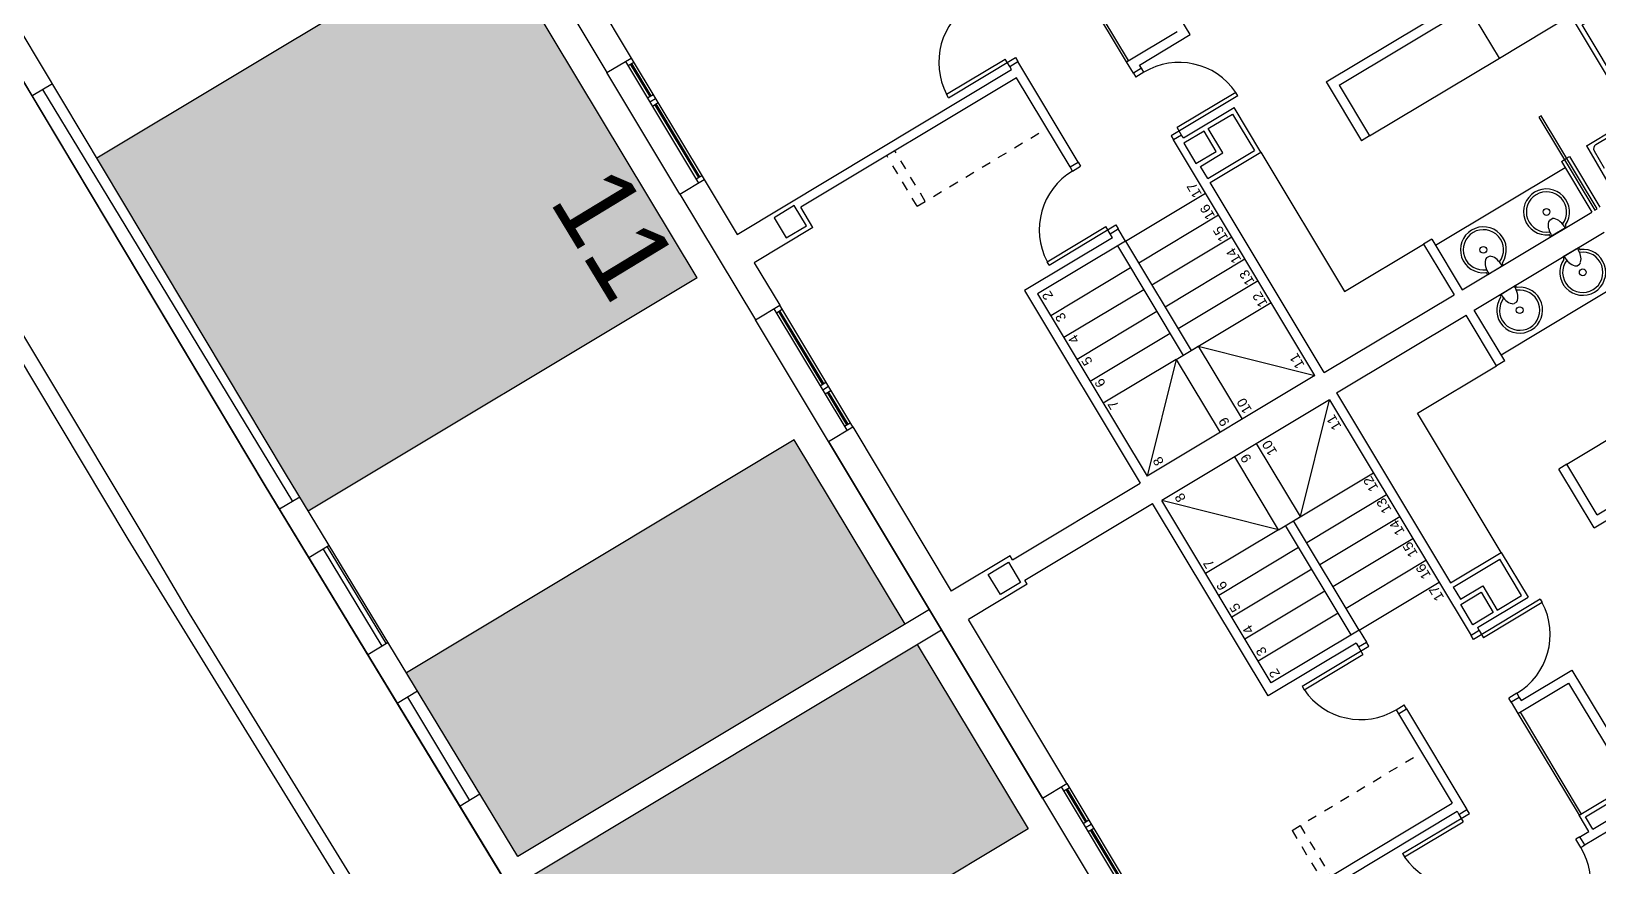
# Model space of a CAD drawing. Header units: millimetres. Extents: x 441061 to 442903, y 4515148 to 4515613.
# Drawn here: x 441787.22 to 441803.79, y 4515529.82 to 4515538.65 of the extents above; entities that cross this region are included whole.
import ezdxf
from ezdxf.enums import TextEntityAlignment as Align

# ---------------------------------------------------------------- set-up
doc = ezdxf.new("R2010")
doc.units = ezdxf.units.MM
doc.linetypes.add('RAYITAS', pattern=[0.375, 0.25, -0.125])
doc.layers.add('01_cesped', color=7, linetype='Continuous', true_color=0x659a66)
for name, color, linetype in [('01_mono PRIMERA', 2, 'Continuous'), ('01_piscinas', 254, 'Continuous'), ('01_proyección', 4, 'RAYITAS')]:
    doc.layers.add(name, color=color, linetype=linetype)
doc.styles.add('Estilo1', font='swissel.ttf')
doc.styles.add('NIEVES2', font='sanss___.ttf')

# ---------------------------------------------------------------- blocks, each defined once
blk = doc.blocks.new('A$C065C7C63')
at = {"layer": '01_mono PRIMERA', "color": 254}
for p, q in [((7.657, 13.1, 0), (6.157, 13.1, 0)), ((7.657, 13.1, 0), (7.657, 12.8, 0)), ((7.657, 13.1, 0), (12.057, 13.1, 0)), ((12.057, 13.1, 0), (7.657, 13.1, 0)), ((12.057, 13.1, 0), (12.057, 12.8, 0)), ((12.057, 13.1, 0), (13.557, 13.1, 0)), ((15.107, 13.1, 0), (13.557, 13.1, 0)), ((13.557, 13.1, 0), (13.557, 12.8, 0)), ((15.107, 13.1, 0), (15.107, 12.8, 0)), ((15.107, 13.1, 0), (16.607, 13.1, 0)), ((16.607, 13.1, 0), (16.607, 12.8, 0)), ((18.307, 13.1, 0), (16.607, 13.1, 0)), ((5.282, 12.8, 0), (5.282, 9.415, 0)), ((7.657, 12.87, 0), (6.157, 12.87, 0)), ((7.657, 12.8, 0), (6.157, 12.8, 0)), ((7.107, 12.842, 0), (6.207, 12.842, 0)), ((7.107, 12.828, 0), (6.207, 12.828, 0)), ((7.107, 12.87, 0), (7.107, 12.8, 0)), ((7.157, 12.87, 0), (7.157, 12.8, 0)), ((7.207, 12.87, 0), (7.207, 12.8, 0)), ((7.607, 12.842, 0), (7.207, 12.842, 0)), ((7.607, 12.828, 0), (7.207, 12.828, 0)), ((7.607, 12.87, 0), (7.607, 12.8, 0)), ((7.657, 12.8, 0), (9.682, 12.8, 0)), ((9.682, 12.075, 0), (9.682, 12.8, 0)), ((10.032, 12.075, 0), (10.032, 12.8, 0)), ((12.057, 12.8, 0), (10.032, 12.8, 0)), ((12.057, 12.87, 0), (13.557, 12.87, 0)), ((12.057, 12.8, 0), (13.557, 12.8, 0)), ((12.107, 12.87, 0), (12.107, 12.8, 0)), ((12.107, 12.842, 0), (12.507, 12.842, 0)), ((12.107, 12.828, 0), (12.507, 12.828, 0)), ((12.507, 12.87, 0), (12.507, 12.8, 0)), ((12.557, 12.87, 0), (12.557, 12.8, 0)), ((12.607, 12.87, 0), (12.607, 12.8, 0)), ((12.607, 12.842, 0), (13.507, 12.842, 0)), ((12.607, 12.828, 0), (13.507, 12.828, 0)), ((13.507, 12.87, 0), (13.507, 12.8, 0)), ((14.082, 12.8, 0), (13.557, 12.8, 0)), ((14.082, 12.075, 0), (14.082, 12.8, 0)), ((14.432, 12.8, 0), (14.432, 9.415, 0)), ((15.107, 12.8, 0), (14.432, 12.8, 0)), ((16.607, 12.87, 0), (15.107, 12.87, 0)), ((16.607, 12.8, 0), (15.107, 12.8, 0)), ((15.157, 12.87, 0), (15.157, 12.8, 0)), ((16.057, 12.842, 0), (15.157, 12.842, 0)), ((16.057, 12.828, 0), (15.157, 12.828, 0)), ((16.057, 12.87, 0), (16.057, 12.8, 0)), ((16.107, 12.87, 0), (16.107, 12.8, 0)), ((16.157, 12.87, 0), (16.157, 12.8, 0)), ((16.557, 12.842, 0), (16.157, 12.842, 0)), ((16.557, 12.828, 0), (16.157, 12.828, 0)), ((16.557, 12.87, 0), (16.557, 12.8, 0)), ((18.007, 12.8, 0), (16.607, 12.8, 0)), ((5.382, 12.075, 0), (5.382, 9.415, 0)), ((9.682, 12.075, 0), (9.732, 12.075, 0)), ((9.732, 12.075, 0), (9.732, 10.5, 0)), ((9.982, 12.075, 0), (9.982, 10.5, 0)), ((9.982, 12.075, 0), (10.032, 12.075, 0)), ((14.332, 9.415, 0), (14.332, 12.075, 0)), ((7.357, 10.5, 0), (9.732, 10.5, 0)), ((7.357, 9.415, 0), (7.357, 10.5, 0)), ((12.357, 10.5, 0), (9.982, 10.5, 0)), ((12.357, 9.415, 0), (12.357, 10.5, 0)), ((7.457, 10.4, 0), (9.707, 10.4, 0)), ((7.457, 9.315, 0), (7.457, 10.4, 0)), ((7.727, 9.415, 0), (7.727, 10.4, 0)), ((7.997, 9.415, 0), (7.997, 10.4, 0)), ((8.267, 9.415, 0), (8.267, 10.4, 0)), ((8.537, 9.415, 0), (8.537, 10.4, 0)), ((8.807, 9.5, 0), (8.807, 10.4, 0)), ((8.807, 9.5, 0), (9.707, 10.4, 0)), ((9.707, 8.33, 0), (9.707, 10.4, 0)), ((12.257, 10.4, 0), (10.007, 10.4, 0)), ((10.907, 9.5, 0), (10.007, 10.4, 0)), ((10.007, 8.33, 0), (10.007, 10.4, 0)), ((10.907, 9.5, 0), (10.907, 10.4, 0)), ((11.177, 9.415, 0), (11.177, 10.4, 0)), ((11.447, 9.415, 0), (11.447, 10.4, 0)), ((11.717, 9.415, 0), (11.717, 10.4, 0)), ((11.987, 9.415, 0), (11.987, 10.4, 0)), ((12.257, 9.315, 0), (12.257, 10.4, 0)), ((5.194, 10.139, 0), (5.153, 10.139, 0)), ((5.153, 10.139, 0), (5.153, 9.415, 0)), ((5.194, 10.139, 0), (5.194, 9.315, 0)), ((7.259, 10.139, 0), (7.217, 10.139, 0)), ((7.217, 10.139, 0), (7.217, 9.415, 0)), ((7.259, 10.139, 0), (7.259, 9.315, 0)), ((12.456, 10.139, 0), (12.497, 10.139, 0)), ((12.456, 10.139, 0), (12.456, 9.315, 0)), ((12.497, 10.139, 0), (12.497, 9.415, 0)), ((14.52, 10.139, 0), (14.562, 10.139, 0)), ((14.52, 10.139, 0), (14.52, 9.315, 0)), ((14.562, 10.139, 0), (14.562, 9.415, 0)), ((8.807, 9.5, 0), (8.807, 8.33, 0)), ((8.807, 9.5, 0), (9.707, 9.5, 0)), ((10.907, 9.5, 0), (10.007, 9.5, 0)), ((10.907, 9.5, 0), (10.907, 8.33, 0)), ((5.244, 9.415, 0), (5.153, 9.415, 0)), ((5.194, 9.315, 0), (5.244, 9.315, 0)), ((5.282, 9.415, 0), (5.244, 9.415, 0)), ((5.244, 9.415, 0), (5.244, 9.315, 0)), ((6.484, 9.315, 0), (5.244, 9.315, 0)), ((6.484, 9.415, 0), (5.382, 9.415, 0)), ((6.484, 9.415, 0), (6.484, 9.315, 0)), ((6.534, 9.415, 0), (6.484, 9.415, 0)), ((6.484, 9.315, 0), (6.534, 9.315, 0)), ((6.534, 9.415, 0), (6.534, 9.315, 0)), ((7.309, 9.415, 0), (7.217, 9.415, 0)), ((7.259, 9.315, 0), (7.309, 9.315, 0)), ((7.357, 9.415, 0), (7.309, 9.415, 0)), ((7.309, 9.415, 0), (7.309, 9.315, 0)), ((7.457, 9.315, 0), (7.309, 9.315, 0)), ((7.457, 9.415, 0), (8.807, 9.415, 0)), ((7.457, 9.315, 0), (7.457, 8.33, 0)), ((7.457, 9.315, 0), (8.807, 9.315, 0)), ((7.727, 9.315, 0), (7.727, 8.33, 0)), ((7.997, 9.315, 0), (7.997, 8.33, 0)), ((8.267, 9.315, 0), (8.267, 8.33, 0)), ((8.537, 9.315, 0), (8.537, 8.33, 0)), ((8.807, 9.315, 0), (8.807, 9.23, 0)), ((12.257, 9.415, 0), (10.907, 9.415, 0)), ((10.907, 9.315, 0), (10.907, 9.23, 0)), ((12.257, 9.315, 0), (10.907, 9.315, 0)), ((11.177, 9.315, 0), (11.177, 8.33, 0)), ((11.447, 9.315, 0), (11.447, 8.33, 0)), ((11.717, 9.315, 0), (11.717, 8.33, 0)), ((11.987, 9.315, 0), (11.987, 8.33, 0)), ((12.257, 9.315, 0), (12.257, 8.33, 0)), ((12.257, 9.315, 0), (12.406, 9.315, 0)), ((12.357, 9.415, 0), (12.406, 9.415, 0)), ((12.406, 9.415, 0), (12.406, 9.315, 0)), ((12.406, 9.415, 0), (12.497, 9.415, 0)), ((12.456, 9.315, 0), (12.406, 9.315, 0)), ((13.181, 9.415, 0), (13.231, 9.415, 0)), ((13.181, 9.415, 0), (13.181, 9.315, 0)), ((13.231, 9.315, 0), (13.181, 9.315, 0)), ((13.231, 9.415, 0), (14.332, 9.415, 0)), ((13.231, 9.415, 0), (13.231, 9.315, 0)), ((13.231, 9.315, 0), (14.47, 9.315, 0)), ((14.432, 9.415, 0), (14.47, 9.415, 0)), ((14.47, 9.415, 0), (14.47, 9.315, 0)), ((14.47, 9.415, 0), (14.562, 9.415, 0)), ((14.52, 9.315, 0), (14.47, 9.315, 0)), ((8.807, 9.23, 0), (9.707, 9.23, 0)), ((8.807, 9.23, 0), (9.707, 8.33, 0)), ((10.907, 9.23, 0), (10.007, 9.23, 0)), ((10.907, 9.23, 0), (10.007, 8.33, 0)), ((4.282, 8.49, 0), (4.282, 8.44, 0)), ((4.282, 8.49, 0), (4.382, 8.49, 0)), ((4.282, 8.455, 0), (4.282, 7.705, 0)), ((4.382, 8.44, 0), (4.382, 8.49, 0)), ((4.382, 8.455, 0), (4.382, 8.33, 0)), ((4.282, 8.44, 0), (4.382, 8.44, 0)), ((4.382, 8.33, 0), (4.582, 8.33, 0)), ((5.837, 8.33, 0), (4.582, 8.33, 0)), ((4.582, 8.33, 0), (4.582, 7.705, 0)), ((5.837, 8.305, 0), (4.582, 8.305, 0)), ((5.976, 8.33, 0), (5.837, 8.33, 0)), ((5.837, 8.33, 0), (5.837, 7.705, 0)), ((5.976, 8.23, 0), (5.976, 8.33, 0)), ((5.976, 8.33, 0), (6.026, 8.33, 0)), ((6.026, 8.23, 0), (6.026, 8.33, 0)), ((6.751, 7.506, 0), (6.751, 8.33, 0)), ((6.751, 8.33, 0), (6.801, 8.33, 0)), ((9.707, 8.33, 0), (6.801, 8.33, 0)), ((6.801, 8.23, 0), (6.801, 8.33, 0)), ((10.007, 8.33, 0), (12.913, 8.33, 0)), ((12.913, 8.23, 0), (12.913, 8.33, 0)), ((12.963, 8.33, 0), (12.913, 8.33, 0)), ((12.963, 7.506, 0), (12.963, 8.33, 0)), ((13.738, 8.33, 0), (13.688, 8.33, 0)), ((13.688, 8.23, 0), (13.688, 8.33, 0)), ((13.738, 8.33, 0), (13.877, 8.33, 0)), ((13.738, 8.23, 0), (13.738, 8.33, 0)), ((13.877, 8.33, 0), (13.877, 7.705, 0)), ((13.877, 8.33, 0), (15.132, 8.33, 0)), ((13.877, 8.305, 0), (15.132, 8.305, 0)), ((4.382, 8.28, 0), (4.382, 7.705, 0)), ((4.382, 8.28, 0), (4.532, 8.28, 0)), ((4.532, 8.28, 0), (4.532, 7.705, 0)), ((5.976, 8.23, 0), (5.937, 8.23, 0)), ((5.937, 8.23, 0), (5.937, 7.605, 0)), ((6.026, 8.23, 0), (5.976, 8.23, 0)), ((6.801, 8.23, 0), (6.71, 8.23, 0)), ((6.71, 7.506, 0), (6.71, 8.23, 0)), ((6.837, 8.23, 0), (6.801, 8.23, 0)), ((6.837, 8.23, 0), (6.837, 7.605, 0)), ((7.337, 8.23, 0), (7.187, 8.23, 0)), ((7.187, 8.23, 0), (7.187, 7.955, 0)), ((7.337, 8.23, 0), (7.337, 7.655, 0)), ((9.732, 8.23, 0), (7.387, 8.23, 0)), ((7.387, 8.23, 0), (7.387, 7.605, 0)), ((9.732, 8.23, 0), (9.732, 6.63, 0)), ((9.982, 8.23, 0), (9.982, 6.63, 0)), ((9.982, 8.23, 0), (12.327, 8.23, 0)), ((12.327, 8.23, 0), (12.327, 7.605, 0)), ((12.377, 8.23, 0), (12.527, 8.23, 0)), ((12.377, 8.23, 0), (12.377, 7.655, 0)), ((12.527, 8.23, 0), (12.527, 7.955, 0)), ((12.877, 8.23, 0), (12.913, 8.23, 0)), ((12.877, 8.23, 0), (12.877, 7.605, 0)), ((12.913, 8.23, 0), (13.005, 8.23, 0)), ((13.005, 7.506, 0), (13.005, 8.23, 0)), ((13.688, 8.23, 0), (13.738, 8.23, 0)), ((13.738, 8.23, 0), (13.777, 8.23, 0)), ((13.777, 8.23, 0), (13.777, 7.605, 0)), ((7.187, 7.955, 0), (6.887, 7.955, 0)), ((6.887, 7.955, 0), (6.887, 7.655, 0)), ((12.527, 7.955, 0), (12.827, 7.955, 0)), ((12.827, 7.955, 0), (12.827, 7.655, 0)), ((5.837, 7.705, 0), (4.582, 7.705, 0)), ((6.887, 7.655, 0), (7.337, 7.655, 0)), ((12.827, 7.655, 0), (12.377, 7.655, 0)), ((5.937, 7.605, 0), (2.307, 7.605, 0)), ((6.751, 7.506, 0), (6.71, 7.506, 0)), ((7.387, 7.605, 0), (6.837, 7.605, 0)), ((7.387, 7.605, 0), (9.107, 7.605, 0)), ((9.107, 7.605, 0), (9.107, 6.63, 0)), ((10.607, 7.605, 0), (10.607, 6.63, 0)), ((12.327, 7.605, 0), (10.607, 7.605, 0)), ((12.327, 7.605, 0), (12.877, 7.605, 0)), ((12.963, 7.506, 0), (13.005, 7.506, 0)), ((13.777, 7.605, 0), (17.407, 7.605, 0)), ((7.107, 6.63, 0), (7.832, 6.63, 0)), ((7.832, 6.53, 0), (7.832, 6.63, 0)), ((9.107, 6.63, 0), (9.732, 6.63, 0)), ((9.107, 6.53, 0), (9.107, 6.63, 0)), ((10.607, 6.63, 0), (9.982, 6.63, 0)), ((10.607, 6.53, 0), (10.607, 6.63, 0)), ((12.607, 6.63, 0), (11.882, 6.63, 0)), ((11.882, 6.53, 0), (11.882, 6.63, 0)), ((7.207, 6.53, 0), (7.207, 4.93, 0)), ((7.207, 6.53, 0), (7.832, 6.53, 0)), ((7.832, 6.53, 0), (7.832, 4.93, 0)), ((9.107, 6.53, 0), (9.732, 6.53, 0)), ((9.182, 6.53, 0), (9.182, 4.93, 0)), ((9.732, 6.53, 0), (9.732, 4.93, 0)), ((9.982, 6.53, 0), (9.982, 4.93, 0)), ((9.982, 6.53, 0), (9.982, 4.93, 0)), ((10.607, 6.53, 0), (9.982, 6.53, 0)), ((10.532, 6.53, 0), (10.532, 4.93, 0)), ((11.882, 6.53, 0), (11.882, 4.93, 0)), ((12.507, 6.53, 0), (11.882, 6.53, 0)), ((12.507, 6.53, 0), (12.507, 4.93, 0)), ((9.575, 6.104, 0), (9.575, 6.134, 0)), ((9.73, 6.215, 0), (9.715, 6.215, 0)), ((9.732, 6.213, 0), (9.732, 6.025, 0)), ((9.982, 6.213, 0), (9.982, 6.025, 0)), ((9.985, 6.215, 0), (9.999, 6.215, 0)), ((10.139, 6.104, 0), (10.139, 6.134, 0)), ((9.73, 6.022, 0), (9.715, 6.023, 0)), ((9.985, 6.022, 0), (9.999, 6.023, 0)), ((9.575, 5.356, 0), (9.575, 5.326, 0)), ((9.73, 5.438, 0), (9.715, 5.437, 0)), ((9.732, 5.247, 0), (9.732, 5.435, 0)), ((9.982, 5.247, 0), (9.982, 5.435, 0)), ((9.985, 5.438, 0), (9.999, 5.437, 0)), ((10.139, 5.356, 0), (10.139, 5.326, 0)), ((9.73, 5.245, 0), (9.715, 5.245, 0)), ((9.985, 5.245, 0), (9.999, 5.245, 0)), ((10.607, 4.93, 0), (9.982, 4.93, 0)), ((10.607, 4.83, 0), (9.982, 4.83, 0)), ((10.607, 4.93, 0), (10.607, 4.894, 0)), ((10.607, 4.894, 0), (10.607, 4.866, 0)), ((10.607, 4.866, 0), (10.607, 4.83, 0)), ((11.882, 4.93, 0), (12.507, 4.93, 0)), ((11.882, 4.93, 0), (11.882, 4.05, 0)), ((10.523, 4.576, 0), (10.313, 4.58, 0)), ((10.572, 4.526, 0), (10.572, 4.354, 0))]:
    blk.add_line(p, q, dxfattribs=at)
for points in [[(9.732, 12.375), (9.982, 12.375), (9.982, 12.125), (9.732, 12.125), (9.732, 12.375)], [(7.137, 8.005), (6.887, 8.005), (6.887, 8.255), (7.137, 8.255), (7.137, 8.005)], [(12.577, 8.005), (12.827, 8.005), (12.827, 8.255), (12.577, 8.255), (12.577, 8.005)]]:
    blk.add_lwpolyline(points, close=True, dxfattribs=at)
for points in [[(14.132, 12.125), (14.382, 12.125), (14.382, 12.375), (14.132, 12.375), (14.132, 12.125), (14.132, 12.125)], [(14.082, 12.075), (14.332, 12.075)], [(7.107, 6.63), (7.107, 5.055), (6.837, 5.055), (6.837, 4.93)], [(12.607, 6.63), (12.607, 5.055), (12.877, 5.055), (12.877, 4.93)]]:
    blk.add_lwpolyline(points, dxfattribs=at)
at = {"layer": '01_mono PRIMERA', "color": 254, "elevation": 0}
for points in [[(11.132, 4.894), (9.982, 4.894), (9.982, 4.866), (11.132, 4.866)], [(9.982, 4.05), (11.782, 4.05), (11.782, 3.3), (9.982, 3.3)], [(10.032, 4), (11.732, 4), (11.732, 3.35), (10.032, 3.35)]]:
    blk.add_lwpolyline(points, close=True, dxfattribs=at)
at = {"layer": '01_mono PRIMERA', "color": 254, "elevation": 0, "flags": 128}
blk.add_lwpolyline([(9.982, 4.621, -0.414214), (9.986, 4.625), (9.987, 4.625), (10.608, 4.615, -0.436396), (10.612, 4.611), (10.612, 4.269, -0.436396), (10.608, 4.265), (9.987, 4.255), (9.986, 4.255, -0.414214), (9.982, 4.259)], format="xyb", close=True, dxfattribs=at)
at = {"layer": '01_mono PRIMERA', "color": 254}
for centre in [(9.485, 6.119, 0), (10.23, 6.119, 0), (9.485, 5.341, 0), (10.23, 5.341, 0)]:
    blk.add_circle(centre, 0.036, dxfattribs=at)
for centre, radius, start, end in [((5.194, 9.415, 0), 0.725, 93.2758, 180), ((7.259, 9.415, 0), 0.725, 93.2758, 180), ((12.456, 9.415, 0), 0.725, 0, 86.7242), ((14.52, 9.415, 0), 0.725, 0, 86.7242), ((4.282, 9.215, 0), 0.725, 183.2758, 270), ((6.751, 8.23, 0), 0.725, 180, 266.7242), ((12.963, 8.23, 0), 0.725, 273.2758, 360), ((9.485, 6.119, 0), 0.243, 24.8749, 335.1251), ((9.485, 6.119, 0), 0.213, 22.0656, 338.0564), ((10.23, 6.119, 0), 0.243, 204.8749, 155.1251), ((10.23, 6.119, 0), 0.213, 201.9436, 157.9344), ((9.623, 6.119, 0), 0.0498, 135.6956, 162.5904), ((9.69, 6.054, 0), 0.143, 106.8165, 135.6956), ((9.729, 5.923, 0), 0.279, 89.383, 106.8165), ((9.716, 6.228, 0), 0.0128, 210.5291, 266.214), ((9.73, 6.213, 0), 0.0027, 360, 83.3159), ((9.985, 6.213, 0), 0.0027, 96.6841, 180), ((9.985, 5.923, 0), 0.279, 73.1835, 90.617), ((9.998, 6.228, 0), 0.0128, 273.786, 329.4709), ((10.025, 6.054, 0), 0.143, 44.3044, 73.1835), ((10.092, 6.119, 0), 0.0498, 17.4096, 44.3044), ((9.623, 6.119, 0), 0.0498, 197.9532, 224.3044), ((9.69, 6.184, 0), 0.143, 224.3044, 253.1835), ((9.729, 6.315, 0), 0.279, 253.1835, 270.617), ((9.716, 6.01, 0), 0.0128, 93.786, 149.4709), ((9.73, 6.025, 0), 0.0027, 276.6841, 360), ((9.985, 6.315, 0), 0.279, 269.383, 286.8165), ((9.985, 6.025, 0), 0.0027, 180, 263.3159), ((9.998, 6.01, 0), 0.0128, 30.5291, 86.214), ((10.025, 6.184, 0), 0.143, 286.8165, 315.6956), ((10.092, 6.119, 0), 0.0498, 315.6956, 342.0468), ((9.485, 5.341, 0), 0.243, 24.8749, 335.1251), ((9.485, 5.341, 0), 0.213, 21.9436, 337.9344), ((10.23, 5.341, 0), 0.243, 204.8749, 155.1251), ((10.23, 5.341, 0), 0.213, 202.0656, 158.0564), ((9.623, 5.341, 0), 0.0498, 135.6956, 162.0468), ((9.623, 5.341, 0), 0.0498, 197.4096, 224.3044), ((9.69, 5.276, 0), 0.143, 106.8165, 135.6956), ((9.69, 5.406, 0), 0.143, 224.3044, 253.1835), ((9.729, 5.145, 0), 0.279, 89.383, 106.8165), ((9.716, 5.45, 0), 0.0128, 210.5291, 266.214), ((9.73, 5.435, 0), 0.0027, 0, 83.3159), ((9.985, 5.435, 0), 0.0027, 96.6841, 180), ((9.985, 5.145, 0), 0.279, 73.1835, 90.617), ((9.998, 5.45, 0), 0.0128, 273.786, 329.4709), ((10.025, 5.276, 0), 0.143, 44.3044, 73.1835), ((10.025, 5.406, 0), 0.143, 286.8165, 315.6956), ((10.092, 5.341, 0), 0.0498, 17.9532, 44.3044), ((10.092, 5.341, 0), 0.0498, 315.6956, 342.5904), ((9.729, 5.537, 0), 0.279, 253.1835, 270.617), ((9.716, 5.232, 0), 0.0128, 93.786, 149.4709), ((9.73, 5.247, 0), 0.0027, 276.6841, 0), ((9.985, 5.537, 0), 0.279, 269.383, 286.8165), ((9.985, 5.247, 0), 0.0027, 180, 263.3159), ((9.998, 5.232, 0), 0.0128, 30.5291, 86.214), ((10.522, 4.526, 0), 0.05, 0, 89.076)]:
    blk.add_arc(centre, radius, start, end, dxfattribs=at)
at = {"layer": '01_proyección', "color": 120, "ltscale": 0.25}
for p, q in [((6.007, 11.015, 0), (5.382, 11.015, 0)), ((6.007, 11.015, 0), (6.007, 9.415, 0)), ((13.707, 11.015, 0), (14.332, 11.015, 0)), ((13.707, 11.015, 0), (13.707, 9.43, 0)), ((6.007, 10.915, 0), (5.382, 10.915, 0)), ((13.707, 10.915, 0), (14.332, 10.915, 0))]:
    blk.add_line(p, q, dxfattribs=at)
at = {"layer": '01_mono PRIMERA', "color": 254, "style": 'NIEVES2'}
for s, height, p in [('2', 0.103, (7.526, 10.268, 0)), ('3', 0.103, (7.796, 10.268, 0)), ('4', 0.103, (8.066, 10.268, 0)), ('5', 0.103, (8.336, 10.268, 0)), ('6', 0.103, (8.606, 10.268, 0)), ('7', 0.103, (8.876, 10.268, 0)), ('7', 0.103, (10.838, 10.268, 0)), ('6', 0.103, (11.108, 10.268, 0)), ('5', 0.103, (11.378, 10.268, 0)), ('4', 0.103, (11.648, 10.268, 0)), ('3', 0.103, (11.918, 10.268, 0)), ('2', 0.103, (12.188, 10.268, 0)), ('8', 0.103, (9.632, 10.166, 0)), ('8', 0.103, (10.082, 10.166, 0)), ('9', 0.103, (9.632, 9.356, 0)), ('9', 0.103, (10.082, 9.356, 0)), ('10', 0.1026, (9.597, 9.086, 0)), ('10', 0.1026, (10.117, 9.086, 0)), ('17', 0.1026, (7.37, 8.365, 0)), ('16', 0.1026, (7.64, 8.365, 0)), ('15', 0.1026, (7.91, 8.365, 0)), ('14', 0.1026, (8.18, 8.365, 0)), ('13', 0.1026, (8.45, 8.365, 0)), ('12', 0.1026, (8.72, 8.365, 0)), ('11', 0.1026, (9.478, 8.365, 0)), ('11', 0.1026, (10.236, 8.365, 0)), ('12', 0.1026, (10.995, 8.365, 0)), ('13', 0.1026, (11.265, 8.365, 0)), ('14', 0.1026, (11.535, 8.365, 0)), ('15', 0.1026, (11.805, 8.365, 0)), ('16', 0.1026, (12.075, 8.365, 0)), ('17', 0.1026, (12.345, 8.365, 0))]:
    blk.add_text(s, height=height, dxfattribs=at).set_placement(p, align=Align.CENTER)

msp = doc.modelspace()

# ---------------------------------------------------------------- hatches: boundary and pattern name
at = {"layer": '01_cesped', "true_color": 0xc1d7c2}
h = msp.add_hatch(color=9, dxfattribs=at)
h.dxf.hatch_style = 1
h.paths.add_polyline_path([(441787.91, 4515537.313), (441792.016, 4515539.778), (441794.256, 4515536.049), (441790.145, 4515533.581)])
h = msp.add_hatch(color=9, dxfattribs=at)
h.dxf.hatch_style = 1
h.paths.add_polyline_path([(441791.183, 4515531.871), (441795.285, 4515534.334), (441796.456, 4515532.384), (441792.363, 4515529.926)])
h = msp.add_hatch(color=9, dxfattribs=at)
h.dxf.hatch_style = 1
h.paths.add_polyline_path([(441792.493, 4515529.713), (441796.585, 4515532.169), (441797.756, 4515530.219), (441793.665, 4515527.767)])

# ---------------------------------------------------------------- linework, layer by layer
at = {"layer": '01_piscinas'}
for p, q in [((441789.691, 4515533.848), (441784.968, 4515541.748)), ((441789.905, 4515533.977), (441785.246, 4515541.769)), ((441792.016, 4515539.778), (441787.91, 4515537.313)), ((441794.256, 4515536.049), (441792.016, 4515539.778)), ((441787.44, 4515538.1), (441787.233, 4515537.975)), ((441787.337, 4515538.038), (441789.98, 4515533.683, 0)), ((441794.256, 4515536.049), (441790.145, 4515533.581)), ((441795.285, 4515534.334), (441791.183, 4515531.871)), ((441796.456, 4515532.384), (441795.285, 4515534.334)), ((441792.363, 4515529.926), (441789.905, 4515533.977)), ((441792.214, 4515529.691), (441789.691, 4515533.848)), ((441790.056, 4515533.729, 0), (441789.842, 4515533.599)), ((441790.367, 4515533.216, 0), (441790.153, 4515533.086)), ((441790.303, 4515533.177, 0), (441790.925, 4515532.151, 0)), ((441790.346, 4515533.203, 0), (441790.968, 4515532.177, 0)), ((441796.713, 4515532.538), (441792.363, 4515529.926)), ((441792.493, 4515529.713), (441796.842, 4515532.324)), ((441790.99, 4515532.19, 0), (441790.776, 4515532.06)), ((441796.585, 4515532.169), (441797.756, 4515530.219)), ((441791.301, 4515531.677, 0), (441791.087, 4515531.547)), ((441791.194, 4515531.612, 0), (441791.849, 4515530.521)), ((441791.751, 4515530.463), (441791.961, 4515530.589)), ((441797.756, 4515530.219), (441793.667, 4515527.764))]:
    msp.add_line(p, q, dxfattribs=at)
for points in [[(441779.889, 4515550.219), (441784.675, 4515542.238), (441789.691, 4515533.848), (441792.758, 4515528.795), (441794.797, 4515525.393), (441795.552, 4515524.135, 0.146839), (441798.672, 4515520.827, 0.183488), (441803.546, 4515520.19, 0.071368), (441805.847, 4515521.097), (441806.149, 4515521.261), (441810.432, 4515523.676), (441817.443, 4515527.56), (441824.861, 4515531.641), (441833.287, 4515536.306), (441838.642, 4515539.274), (441849.165, 4515545.081)], [(441779.011, 4515548.99), (441783.637, 4515541.267), (441788.376, 4515533.366), (441788.887, 4515532.498), (441791.476, 4515528.283), (441793.082, 4515525.594), (441793.592, 4515524.719), (441794.744, 4515522.787, 0.142823), (441798.439, 4515519.393, 0.145776), (441802.341, 4515518.674, 0.118442), (441806.19, 4515519.754), (441811.496, 4515522.684), (441813.342, 4515523.685), (441814.191, 4515524.155), (441816.817, 4515525.628), (441817.716, 4515526.129), (441825.698, 4515530.547), (441830.098, 4515532.968), (441831.002, 4515533.446), (441834.097, 4515535.182), (441838.101, 4515537.383), (441839.015, 4515537.896), (441849.833, 4515543.88)], [(441849.919, 4515543.723), (441838.138, 4515537.246), (441834.16, 4515535.054), (441830.196, 4515532.816), (441825.77, 4515530.372), (441817.8, 4515525.985), (441816.893, 4515525.515), (441813.404, 4515523.545), (441811.607, 4515522.548), (441806.279, 4515519.627, -0.121125), (441802.358, 4515518.494, -0.140664), (441798.33, 4515519.254, -0.142395), (441794.615, 4515522.7), (441793.372, 4515524.807), (441791.338, 4515528.251), (441788.242, 4515533.282), (441783.505, 4515541.201), (441778.877, 4515548.867)]]:
    msp.add_lwpolyline(points, format="xyb", dxfattribs=at)

# ---------------------------------------------------------------- block references
at = {"layer": '01_mono PRIMERA', "rotation": 120.9802402654581}
msp.add_blockref('A$C065C7C63', (441813.083, 4515530.723, 0), dxfattribs=at)

# ---------------------------------------------------------------- texts
at = {"layer": '01_piscinas', "color": 251, "style": 'Estilo1', "text_generation_flag": 6}
msp.add_text('11', height=0.8486, rotation=121.2638, dxfattribs=at).set_placement((441793.025, 4515536.303), align=Align.CENTER)

doc.saveas('drawing.dxf')
